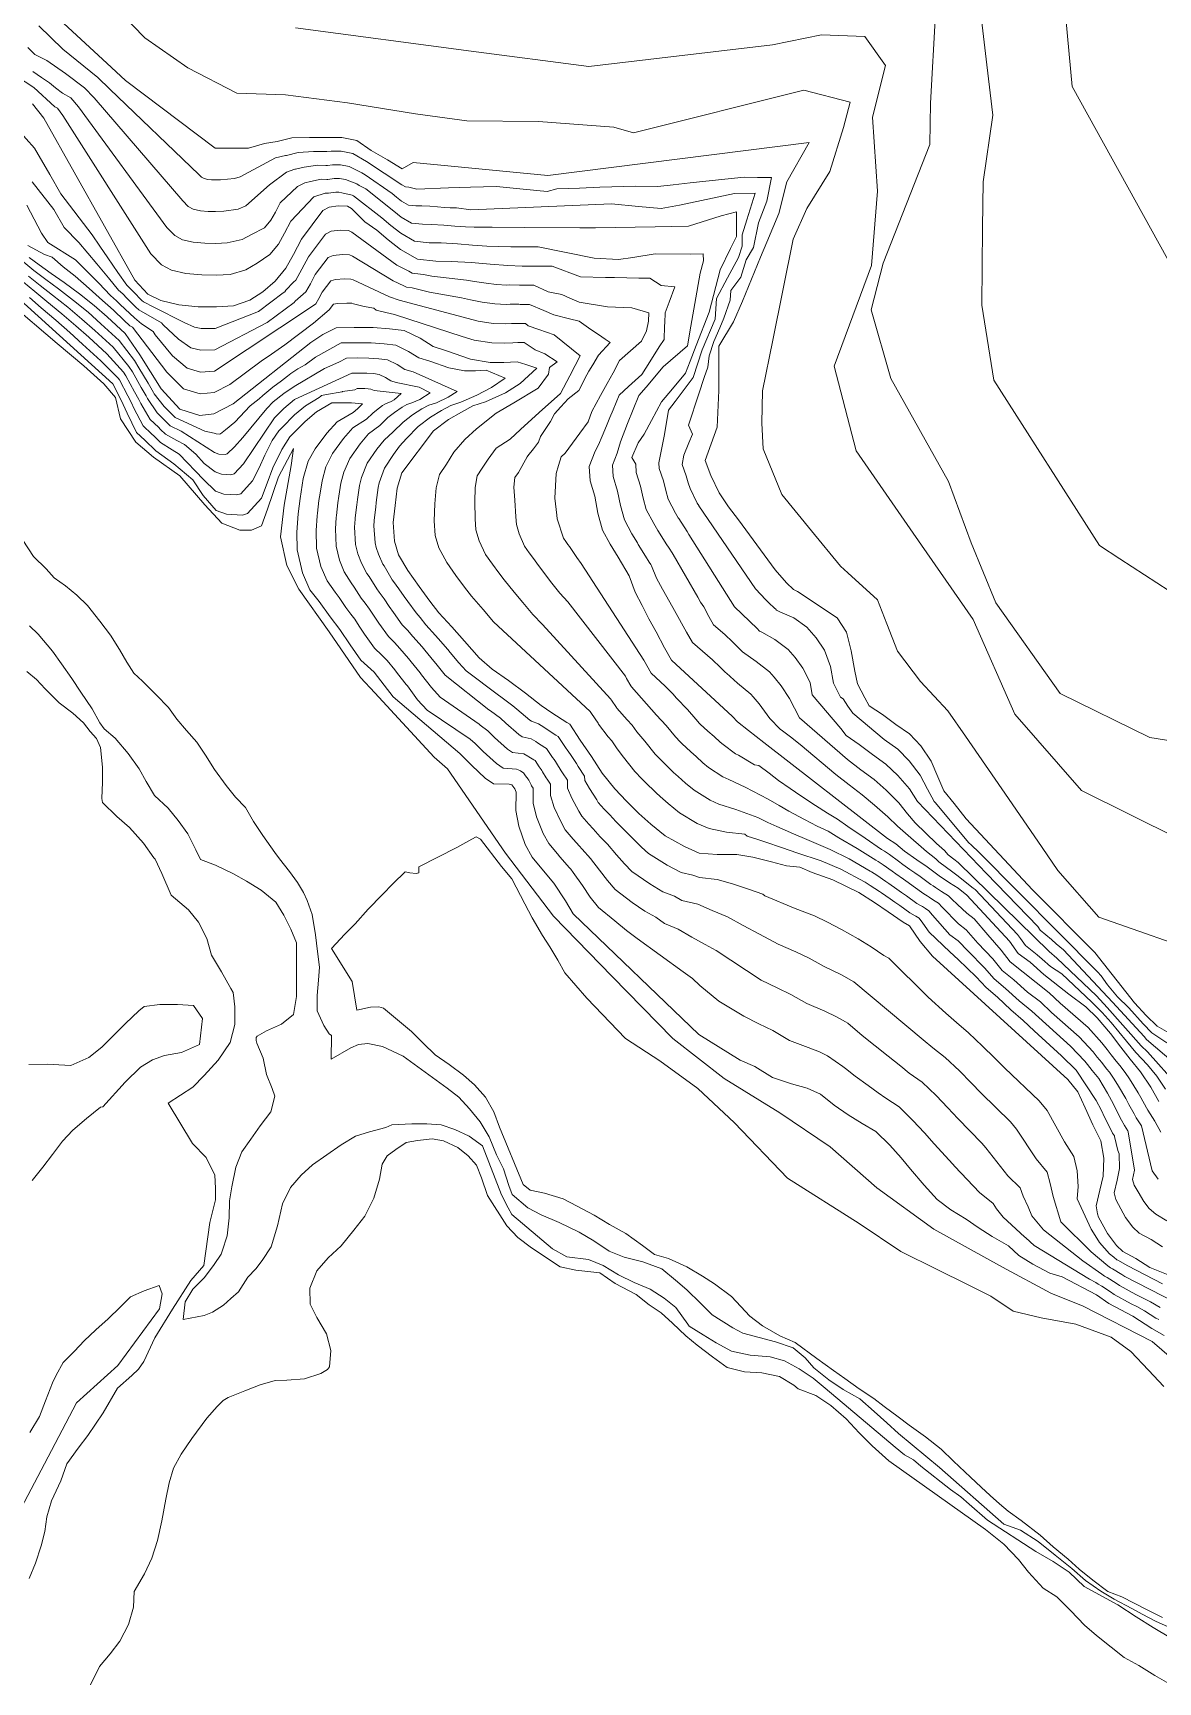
# Model space of a CAD drawing. Header units: metres. Extents: x 47 to 1988, y 46 to 663.
# Drawn here: x 1483.5 to 1641.2, y 315.3 to 546.6 of the extents above; entities that cross this region are included whole.
import ezdxf

# ---------------------------------------------------------------- set-up
doc = ezdxf.new("R2010")
doc.units = ezdxf.units.M
doc.layers.add('01_Fina', color=7, linetype='Continuous')

msp = doc.modelspace()

# ---------------------------------------------------------------- linework, layer by layer
at = {"layer": '01_Fina', "linetype": 'Continuous', "lineweight": 9}
for p, q in [((1488.81, 537.46), (1488.81, 537.46)), ((1486.55, 536.21), (1486.55, 536.21)), ((1519.01, 529.4), (1519.01, 529.4)), ((1520.29, 527.47), (1520.29, 527.47)), ((1530.22, 528.53), (1530.22, 528.53)), ((1521.57, 525.54), (1521.57, 525.54)), ((1528.89, 525.4), (1528.89, 525.4)), ((1529.56, 526.97), (1529.56, 526.97)), ((1528.23, 523.84), (1528.23, 523.84)), ((1537.02, 512.84), (1537.02, 512.84)), ((1536.65, 510.84), (1536.65, 510.84)), ((1530.22, 492.44), (1530.22, 492.44)), ((1503.97, 487.5), (1503.97, 487.5)), ((1557.52, 487.12), (1557.52, 487.12)), ((1565.39, 487.66), (1565.39, 487.66)), ((1567.97, 486.13), (1567.97, 486.13)), ((1525.84, 468.16), (1525.84, 468.16)), ((1533.12, 458.59), (1533.12, 458.59)), ((1566.69, 456.05), (1566.69, 456.05)), ((1567.29, 455.01), (1567.29, 455.01)), ((1560.51, 427.03), (1560.51, 427.03)), ((1634.08, 409.92), (1634.08, 409.92)), ((1634.8, 410.66), (1634.8, 410.66)), ((1633.33, 370.85), (1633.33, 370.85))]:
    msp.add_line(p, q, dxfattribs=at)
at = {"layer": '01_Fina', "lineweight": 9}
for points in [[(1698.01, 469.05), (1683.01, 467.79), (1660.12, 483.04), (1629.16, 539.06), (1626.74, 565.32), (1627.36, 583.36), (1581.55, 593.67), (1551.98, 594.3), (1518.92, 605.42), (1503.66, 615.27), (1479.73, 639.18), (1467.37, 657.31), (1461.33, 663.47)], [(1648.63, 417.05), (1632.89, 422.57), (1627.17, 429.11), (1624.94, 432.34), (1620.22, 439.2), (1614.19, 447.95), (1611.73, 451.52), (1607.91, 455.63), (1604.68, 459.87), (1603.17, 463.74), (1601.87, 467.09), (1597.71, 470.85), (1596.67, 471.79), (1592.6, 476.78), (1588.45, 481.85), (1585.84, 488.26), (1585.63, 491.85), (1585.77, 496.37), (1587.21, 503.51), (1590.06, 517.65), (1591.95, 521.96), (1595.18, 527.15), (1597.12, 533.33), (1598.05, 536.87), (1591.56, 538.56), (1567.68, 532.58), (1564.9, 533.39), (1554.34, 534.18), (1544.29, 534.25), (1537.11, 535.26), (1527.55, 536.77), (1518.86, 537.91), (1512.04, 538.13), (1505.19, 541.67), (1499.16, 545.91), (1492.41, 552.87)], [(1643.35, 405.98), (1641.08, 407.29), (1639.54, 408.78), (1637.91, 410.59), (1632.33, 417.62), (1623.6, 426.43), (1614.29, 436.39), (1612.6, 438.53), (1611.18, 440.29), (1610.31, 442.24), (1609.38, 444.46), (1607.92, 446.59), (1606.36, 448.29), (1604.45, 449.59), (1602.55, 451.02), (1600.71, 452.2), (1600.07, 453.36), (1599.05, 455.31), (1598.67, 457.08), (1598.18, 459.95), (1597.5, 462.54), (1596.22, 464.54), (1590.66, 468.27), (1590.11, 468.55), (1589.12, 469.46), (1587.54, 471.31), (1582.36, 478.28), (1581, 480.13), (1579.67, 482.08), (1578.51, 484.53), (1577.72, 486.62), (1579.38, 491.3), (1579.62, 496.42), (1579.62, 502.65), (1581.7, 506.06), (1582.92, 508.99), (1585.47, 515.12), (1586.36, 517.25), (1588.03, 521.26), (1589.15, 525.71), (1592.27, 531.24), (1555.64, 526.61), (1536.8, 528.43), (1535.25, 527.53), (1533.2, 528.79), (1530.88, 530.1), (1528.86, 531.52), (1526.78, 531.9), (1524.59, 531.92), (1522.26, 531.93), (1519.77, 531.86), (1517.73, 531.34), (1515.93, 531.06), (1513.68, 530.4), (1511.19, 530.41), (1509, 530.43), (1496.46, 539.93), (1494.49, 541.74), (1487.14, 548.53)], [(1661.14, 444.42), (1640.06, 447.8), (1627.49, 453.94), (1618.47, 466.64), (1615.02, 475.06), (1611.81, 483.66), (1603.73, 498.14), (1601, 507.75), (1602.66, 514.28), (1609.19, 530.93), (1609.31, 536.75), (1609.99, 549.24)], [(1649.67, 463.88), (1635.85, 472.85), (1632.99, 474.7), (1618.19, 497.91), (1616.48, 508.41), (1616.6, 519.27), (1616.67, 525.72), (1618.03, 535.07), (1617.19, 542.11), (1616.34, 549.26)], [(1642.44, 404.95), (1640.33, 406.37), (1639.11, 407.62), (1637.09, 409.89), (1635.52, 411.39), (1634.12, 413.11), (1633.23, 414.34), (1632.73, 414.9), (1616.12, 431.67), (1615, 432.72), (1614.66, 433.01), (1609.96, 438.65), (1609.83, 438.8), (1608.9, 440.51), (1607.87, 442.51), (1606.31, 444.52), (1604.7, 446.16), (1602.81, 447.48), (1598.39, 451.21), (1597.7, 452.17), (1597.04, 453.18), (1596.7, 453.44), (1595.69, 455.42), (1595.29, 457.72), (1594.45, 460.03), (1593.28, 461.77), (1591.96, 463.24), (1590.12, 464.57), (1588.17, 465.4), (1587.73, 465.63), (1587.56, 465.8), (1587.47, 465.88), (1586.59, 466.7), (1586.53, 466.76), (1586.2, 467.08), (1584.77, 468.61), (1576.84, 480.27), (1576.81, 480.33), (1576.61, 480.66), (1575.62, 482.68), (1575.35, 483.47), (1575.06, 484.47), (1574.5, 486.05), (1574.74, 487.36), (1575.44, 489.1), (1575.92, 490.3), (1575.39, 491.6), (1576.83, 495.97), (1577.59, 498.27), (1578.07, 499.72), (1578.27, 501.28), (1578.91, 503.31), (1579.75, 505.22), (1580.34, 506.57), (1581.2, 509.1), (1581.3, 510.45), (1582.72, 512.33), (1583.44, 514.77), (1584.47, 516.47), (1585.17, 519.93), (1586.36, 523), (1587.02, 526.29), (1585.03, 526.33), (1583.17, 526.36), (1578.68, 525.88), (1575.63, 525.55), (1573.22, 525.29), (1571.07, 525.06), (1567.97, 525.09), (1562.95, 524.96), (1560.1, 524.83), (1556.93, 524.7), (1555.57, 524.35), (1552.21, 524.69), (1548.47, 525.06), (1544.82, 524.94), (1541.74, 524.84), (1537.28, 524.69), (1536.19, 524.94), (1535.68, 524.99), (1535.19, 525.27), (1530.22, 528.53), (1528.34, 529.68), (1526.68, 529.99), (1525.28, 530), (1524.67, 529.96), (1524.36, 529.96), (1522.81, 529.97), (1520.64, 529.82), (1519.01, 529.4), (1518.89, 529.39), (1517.48, 529.06), (1512.52, 526.38), (1511.73, 526.15), (1509.79, 526), (1509.04, 525.97), (1508.53, 525.98), (1507.98, 526.04), (1507.48, 526.15), (1507.12, 526.34), (1506.75, 526.72), (1494.27, 538.7), (1492.59, 540.32), (1487.67, 544.32), (1484.29, 547.57)], [(1644.11, 433.59), (1630.46, 440.35), (1621.13, 451.07), (1615.27, 464.32), (1606.87, 476.44), (1598.89, 487.96), (1595.79, 499.87), (1601.04, 513.97), (1601.86, 524.41), (1601.16, 534.78), (1603, 542), (1600.11, 546.09), (1594.04, 546.32), (1587.16, 544.92), (1561.4, 541.87), (1544.9, 544.04), (1520.3, 547.28)], [(1644.63, 401.11), (1639.57, 405.44), (1639.26, 405.84), (1634.8, 410.66), (1627.93, 417.99), (1626.9, 418.85), (1626.25, 419.45), (1624.69, 420.78), (1624.34, 421.28), (1617.15, 428.71), (1607.49, 438.78), (1606.35, 440.56), (1604.7, 442.45), (1603.05, 444.02), (1601.17, 445.37), (1599.28, 446.81), (1597.49, 448.06), (1596.72, 449.05), (1592.72, 453.75), (1592.41, 455.48), (1591.4, 457.51), (1590.34, 459.01), (1589.34, 460.12), (1587.49, 461.51), (1585.67, 462.54), (1585.34, 462.71), (1585.01, 463.04), (1581.83, 466.11), (1575.43, 476.25), (1575.17, 476.68), (1574.01, 478.47), (1573.94, 478.58), (1573.55, 479.22), (1572.54, 481.22), (1572.18, 482.41), (1571.85, 483.75), (1571.28, 485.49), (1571.22, 486.29), (1572.02, 490.27), (1572.55, 493.67), (1573.49, 494.9), (1576.02, 498.27), (1577.29, 502.14), (1579.12, 506.43), (1579.32, 509.33), (1580.85, 512.22), (1582.36, 515.09), (1582.88, 516.69), (1582.91, 518.26), (1583.57, 520.38), (1584.73, 524.12), (1581.8, 524.05), (1574.11, 522.41), (1571.56, 521.94), (1568.35, 522.25), (1564.58, 522.61), (1544.84, 521.76), (1542.85, 522.07), (1541.97, 522.07), (1541.17, 522.1), (1540.18, 522.18), (1539.13, 522.27), (1537.98, 522.33), (1537.13, 522.34), (1536.11, 522.45), (1535.14, 523), (1534.45, 523.55), (1533.82, 524.08), (1530.06, 526.68), (1529.56, 526.97), (1527.82, 527.85), (1526.57, 528.08), (1525.49, 528.08), (1524.75, 528.01), (1524.52, 528.01), (1523.35, 528.02), (1521.51, 527.78), (1520.29, 527.47), (1520.2, 527.46), (1519.03, 527.06), (1516.66, 525.3), (1513.32, 522.35), (1512.26, 521.88), (1510.24, 521.58), (1509.08, 521.52), (1508.06, 521.54), (1506.96, 521.64), (1505.96, 521.87), (1505.24, 522.25), (1504.51, 523.02), (1492.07, 537.47), (1490.7, 538.89), (1488.06, 540.89), (1485.41, 542.74), (1483.74, 543.54), (1482.77, 544.52)], [(1642.23, 398.46), (1641.01, 400.29), (1639.71, 401.86), (1639.67, 401.92), (1638.91, 402.7), (1638.06, 403.6), (1637.43, 404.38), (1636.75, 405.18), (1634.63, 407.79), (1633.36, 409.19), (1633.35, 409.19), (1631.92, 410.66), (1627.71, 414.62), (1626.11, 415.68), (1624.96, 416.69), (1624.27, 417.32), (1622.62, 418.6), (1621.92, 419.6), (1621.5, 420.16), (1615.57, 426.45), (1615.29, 426.67), (1612.99, 428.46), (1612.25, 429.04), (1611.54, 429.54), (1610.45, 430.34), (1610.03, 430.78), (1608.74, 431.77), (1605.8, 434.34), (1604.66, 435.33), (1603.33, 436.66), (1601.47, 438.3), (1599.73, 439.76), (1597.89, 441.15), (1596.01, 442.6), (1591.02, 446.79), (1589.66, 447.85), (1588.55, 448.71), (1588.24, 448.95), (1586.76, 450.42), (1585.29, 452.48), (1584.46, 453.48), (1584.11, 453.86), (1582.22, 455.38), (1580.69, 456.81), (1580.58, 456.87), (1579.9, 457.53), (1579.57, 457.86), (1578.99, 458.43), (1578.75, 458.65), (1575.95, 461.1), (1575.11, 462.53), (1573.43, 465.61), (1571.92, 468.23), (1571.73, 468.57), (1570.88, 470.1), (1570.19, 471.84), (1570.08, 472.06), (1569.85, 472.38), (1569.35, 473.22), (1568.34, 474.86), (1568.21, 475.07), (1567.45, 476.33), (1566.38, 478.31), (1565.84, 480.3), (1565.43, 482.31), (1564.83, 484.36), (1564.72, 485.96), (1565.39, 487.66), (1565.82, 489.24), (1566.84, 491.8), (1568.39, 495.72), (1569.42, 496.93), (1571.83, 499.75), (1575.22, 502.68), (1575.71, 505.45), (1576.28, 508.64), (1577.03, 512.91), (1577.48, 514.61), (1577.44, 515.62), (1575.67, 515.55), (1570.71, 515.61), (1567.59, 515.11), (1565.57, 514.79), (1562.13, 515.02), (1554.31, 516.58), (1552.05, 516.59), (1550.45, 516.6), (1548.69, 516.62), (1547.09, 516.66), (1545.11, 516.82), (1543.01, 517), (1540.72, 517.13), (1539.02, 517.16), (1536.97, 517.38), (1535.04, 518.48), (1533.66, 519.58), (1532.39, 520.64), (1528.4, 523.74), (1528.23, 523.84), (1526.78, 524.18), (1526.36, 524.26), (1525.93, 524.25), (1524.91, 524.1), (1524.45, 524.1), (1522.85, 523.6), (1519.63, 520.2), (1518.72, 518.49), (1517.88, 516.96), (1516.69, 515.51), (1514.92, 514.29), (1513.33, 513.36), (1511.13, 512.72), (1509.15, 512.61), (1507.13, 512.64), (1504.93, 512.86), (1502.92, 513.32), (1501.48, 514.06), (1500.02, 515.61), (1487.68, 535), (1486.91, 536.04), (1486.55, 536.21), (1483.61, 538.95), (1480.09, 541.2)], [(1643.99, 398.93), (1639.7, 403.7), (1638.82, 404.52), (1634.08, 409.92), (1632.59, 411.56), (1627.02, 416.84), (1625.93, 417.77), (1613.17, 430.27), (1612.58, 430.7), (1611.76, 431.3), (1611.25, 431.93), (1610.13, 432.93), (1607.15, 435.83), (1606.07, 437.05), (1604.84, 438.61), (1603.09, 440.38), (1601.39, 441.89), (1599.53, 443.26), (1597.64, 444.7), (1590.95, 450.54), (1589.53, 453.24), (1588.35, 455), (1587.4, 456.24), (1586.72, 456.99), (1584.86, 458.45), (1582.96, 459.79), (1582.2, 460.54), (1581.52, 461.18), (1580.47, 462.2), (1578.89, 463.6), (1578.22, 464.73), (1577.54, 466.08), (1577.07, 466.76), (1576.67, 467.46), (1573.23, 473.44), (1573.1, 473.69), (1572.64, 474.31), (1572.26, 474.95), (1571.18, 476.66), (1571.08, 476.82), (1570.5, 477.77), (1569.46, 479.77), (1569.01, 481.36), (1568.64, 483.03), (1568.06, 484.92), (1567.97, 486.13), (1567.42, 487.03), (1568.31, 489.09), (1569.14, 490.33), (1570.18, 492.23), (1571.61, 494.85), (1573.14, 496.69), (1574.94, 498.86), (1575.6, 500.56), (1576.45, 502.75), (1578.28, 507.42), (1579.83, 513.37), (1581.27, 516.34), (1582.1, 518.05), (1582.08, 521.48), (1579.93, 520.94), (1575.39, 519.48), (1570.7, 519.4), (1562.33, 519.24), (1560.15, 519.26), (1552.4, 519.3), (1547.85, 519.33), (1546.65, 519.34), (1545.33, 519.34), (1544.13, 519.38), (1542.64, 519.5), (1541.07, 519.64), (1539.35, 519.73), (1538.07, 519.75), (1536.54, 519.92), (1535.09, 520.74), (1534.06, 521.57), (1530.15, 524.7), (1529.78, 524.91), (1529.23, 525.21), (1528.89, 525.4), (1527.3, 526.02), (1526.47, 526.17), (1525.71, 526.16), (1524.83, 526.05), (1524.68, 526.05), (1523.9, 526.06), (1522.39, 525.74), (1521.57, 525.54), (1520.58, 525.06), (1518.15, 522.75), (1517.46, 521.47), (1516.83, 520.32), (1515.93, 519.23), (1514.12, 518.32), (1512.79, 517.62), (1510.68, 517.15), (1509.12, 517.06), (1507.59, 517.09), (1505.95, 517.25), (1504.44, 517.59), (1503.36, 518.16), (1502.26, 519.31), (1489.88, 536.24), (1488.81, 537.46), (1487.6, 538.14), (1486.62, 538.88), (1485.79, 539.6), (1484.67, 540.35), (1483.46, 541.17)], [(1641.31, 396.72), (1640.17, 398.73), (1638.75, 400.91), (1637.31, 402.68), (1635.96, 404.37), (1634.52, 406.25), (1632.64, 408.45), (1631.06, 410.01), (1628.67, 411.8), (1625.2, 414.53), (1623.27, 416.26), (1621.58, 417.5), (1620.38, 419.23), (1614.37, 425.65), (1613.16, 426.64), (1611.95, 427.39), (1610.5, 428.38), (1608.81, 429.62), (1607.36, 430.62), (1605.67, 431.86), (1604.46, 432.85), (1603.25, 433.6), (1585.93, 447.06), (1583.77, 448.76), (1582.24, 449.97), (1581.52, 450.71), (1573.01, 458.6), (1572, 460.34), (1570.86, 462.59), (1569.81, 464.42), (1568.86, 466.27), (1567.92, 468.17), (1567.06, 470.44), (1565.51, 473.06), (1564.39, 474.89), (1563.3, 476.86), (1562.67, 479.24), (1562.22, 481.6), (1561.61, 483.79), (1561.47, 485.8), (1562.31, 487.92), (1562.74, 488.81), (1563.25, 490.03), (1563.86, 491.49), (1564.35, 492.65), (1564.79, 493.71), (1565.67, 495.8), (1566.98, 496.99), (1568.85, 498.68), (1569.97, 500.46), (1571.28, 502.55), (1571.94, 503.61), (1571.97, 504.24), (1572, 504.83), (1572.03, 505.49), (1572.05, 505.94), (1572.12, 507.33), (1572.68, 508.85), (1573.45, 510.97), (1571.52, 511.17), (1569.94, 512.17), (1568.41, 512.2), (1566.75, 512.24), (1565.01, 512.28), (1563.72, 512.3), (1560.24, 512.38), (1556.25, 513.86), (1554.25, 513.87), (1552.05, 513.89), (1550.04, 513.95), (1547.58, 514.15), (1544.95, 514.37), (1542.09, 514.53), (1539.96, 514.57), (1537.4, 514.84), (1534.99, 516.22), (1533.26, 517.59), (1531.68, 518.92), (1530, 520.11), (1528.12, 521.97), (1527.57, 522.27), (1526.26, 522.35), (1524.99, 522.14), (1524.13, 521.67), (1521.12, 517.65), (1519.98, 515.51), (1518.93, 513.6), (1517.44, 511.79), (1515.72, 510.26), (1513.86, 509.09), (1511.57, 508.3), (1509.19, 508.15), (1506.66, 508.19), (1503.91, 508.46), (1501.4, 509.04), (1499.6, 509.97), (1497.77, 511.9), (1485.02, 534.61), (1483.42, 536.63)], [(1641.6, 392.43), (1640.8, 393.89), (1640.75, 393.99), (1639.75, 395.52), (1639.57, 395.85), (1638.78, 397.27), (1638.43, 397.94), (1637.2, 399.9), (1636.57, 400.78), (1635.84, 401.76), (1635.34, 402.39), (1634.63, 403.27), (1634.05, 404.01), (1633.32, 404.97), (1631.39, 407.12), (1627.46, 410.52), (1625.92, 411.99), (1620.47, 416.31), (1619.21, 417.97), (1617.35, 420.09), (1615.41, 422.36), (1614.41, 423.14), (1613.06, 424.35), (1612.28, 425.12), (1611.8, 425.59), (1610.83, 426.18), (1610.02, 426.74), (1609.67, 426.98), (1609.35, 427.18), (1607.85, 428.27), (1607.11, 428.78), (1606.42, 429.25), (1605.4, 429.99), (1604.79, 430.44), (1603.56, 431.39), (1602.84, 431.84), (1602.45, 432.08), (1600.15, 433.67), (1597.72, 435.31), (1596.24, 436.34), (1594.85, 437.16), (1593.17, 438.25), (1591.1, 439.59), (1589.63, 440.61), (1587.99, 441.73), (1586.67, 442.76), (1585.24, 443.83), (1584.62, 443.93), (1582.39, 445.32), (1581.97, 445.51), (1580.21, 446.78), (1579.81, 447.1), (1578.99, 447.91), (1578.09, 448.67), (1577.01, 449.63), (1576.9, 449.74), (1576.38, 450.33), (1575.21, 451.72), (1573.68, 453.3), (1573.18, 453.88), (1572.08, 454.96), (1570.15, 456.81), (1569.12, 458.64), (1560.31, 472.16), (1559.7, 473.04), (1558.71, 474.54), (1558.46, 474.86), (1558.16, 475.27), (1557.84, 475.72), (1556.97, 478.46), (1556.93, 478.97), (1556.62, 481.34), (1556.83, 484.79), (1557.16, 485.93), (1557.52, 487.12), (1558.07, 487.64), (1559.12, 489.07), (1560.14, 490.46), (1561.31, 492.04), (1561.82, 493.5), (1563.05, 495.76), (1563.96, 497.43), (1564.79, 498.94), (1565.71, 500.63), (1568.77, 503.38), (1569.5, 504.82), (1569.76, 506.17), (1569.79, 507.33), (1567.41, 508.03), (1566.28, 508.06), (1564, 508.15), (1560.35, 508.76), (1560.03, 508.81), (1558.73, 509.39), (1557.61, 509.89), (1556.39, 510.15), (1555.7, 510.29), (1553.67, 511.19), (1551.91, 511.2), (1551.68, 511.21), (1550.22, 511.25), (1549.93, 511.23), (1548.46, 511.32), (1547.02, 511.49), (1545.38, 511.72), (1544.25, 511.9), (1539.38, 512.47), (1538.22, 512.71), (1537.02, 512.84), (1536.63, 512.89), (1536.16, 513.16), (1534.48, 514.01), (1528.2, 518.63), (1527.72, 518.87), (1526.56, 518.93), (1525.29, 518.77), (1524.5, 518.38), (1522.09, 515.17), (1521.17, 513.46), (1520.33, 511.93), (1520.02, 511.64), (1518.95, 510.51), (1518.77, 510.29), (1518.54, 510.14), (1515.09, 507.53), (1509.02, 505.15), (1507.07, 505.13), (1506.14, 505.32), (1504.69, 505.98), (1500.4, 508.11), (1498.97, 508.86), (1498.75, 509.06), (1497.57, 510.27), (1496.92, 510.94), (1496.63, 511.19), (1495.39, 513), (1493.99, 515.04), (1492.85, 516.67), (1491.76, 518.25), (1487.37, 524.02), (1485.84, 526.71), (1483.68, 530.44), (1481.36, 533.06)], [(1641.22, 385.86), (1640.37, 387.03), (1638.86, 393.3), (1638.11, 394.45), (1637.83, 394.99), (1637.11, 396.32), (1636.7, 397.14), (1635.64, 398.89), (1635.03, 399.86), (1634.37, 400.85), (1633.99, 401.32), (1633.3, 402.18), (1632.68, 402.96), (1632.12, 403.69), (1630.15, 405.8), (1626.25, 409.23), (1624.71, 410.7), (1622.89, 412.06), (1620.97, 413.81), (1619.35, 415.12), (1618.03, 416.72), (1615.95, 418.95), (1614.29, 420.81), (1613.21, 421.63), (1610.93, 423.99), (1610.43, 424.53), (1609.71, 424.98), (1609.1, 425.4), (1608.84, 425.58), (1608.37, 425.85), (1606.89, 426.92), (1606.18, 427.42), (1605.49, 427.89), (1604.42, 428.65), (1603.91, 429.02), (1602.66, 429.94), (1601.94, 430.38), (1601.65, 430.56), (1599.01, 432.21), (1596.47, 433.69), (1594.93, 434.66), (1593.41, 435.32), (1591.63, 436.27), (1589.43, 437.44), (1588.07, 438.24), (1586.53, 439.13), (1583.32, 440.79), (1581.01, 441.89), (1580.19, 442.25), (1578.19, 443.58), (1577.38, 444.23), (1576.47, 445.11), (1575.68, 445.78), (1574.43, 446.94), (1574.21, 447.16), (1573.54, 447.89), (1572.23, 449.48), (1570.91, 450.93), (1567.4, 454.86), (1567.29, 455.01), (1566.69, 456.05), (1566.52, 456.39), (1558.45, 466.78), (1557.35, 468.02), (1556.22, 469.44), (1555.32, 470.6), (1554.13, 472.22), (1553.63, 472.87), (1553.02, 473.68), (1552.39, 474.59), (1551.64, 476.35), (1551.27, 477.67), (1551.19, 478.71), (1551.03, 481.08), (1550.91, 482.88), (1551.04, 484.23), (1551.52, 484.96), (1552.77, 487.14), (1552.85, 487.26), (1553.63, 488.26), (1554.36, 489.19), (1554.64, 490), (1556.05, 492.11), (1556.57, 493.15), (1557.5, 494.17), (1558.49, 495.26), (1559.98, 496.45), (1561.11, 498.65), (1561.42, 499.15), (1561.97, 500.05), (1562.77, 501.38), (1564.4, 503.16), (1563.67, 503.66), (1562.77, 504.27), (1561.69, 505.01), (1560.04, 506.14), (1558.7, 506.48), (1556.49, 507.05), (1555.09, 507.65), (1553.09, 508.51), (1551.78, 508.52), (1551.6, 508.53), (1550.39, 508.54), (1549.81, 508.51), (1548.24, 508.58), (1546.47, 508.83), (1544.8, 509.15), (1543.55, 509.43), (1539.07, 510.24), (1536.65, 510.84), (1535.85, 510.94), (1535.49, 511.14), (1533.97, 511.8), (1528.27, 515.29), (1527.87, 515.47), (1526.86, 515.52), (1525.58, 515.39), (1524.86, 515.1), (1523.06, 512.69), (1522.37, 511.41), (1521.74, 510.26), (1521.34, 509.96), (1520.24, 508.96), (1520.1, 508.8), (1516.33, 505.97), (1508.97, 502.15), (1507.02, 502.08), (1505.62, 502.44), (1503.88, 503.65), (1501.72, 505.66), (1501.52, 505.95), (1498.33, 507.75), (1497.9, 508.14), (1496.64, 509.39), (1496.06, 509.98), (1495.49, 510.49), (1494.05, 512.24), (1492.45, 514.18), (1491.15, 515.71), (1489.91, 517.21), (1487.87, 519.28), (1486.39, 521.83), (1483.37, 525.68)], [(1642.42, 380.01), (1640.87, 380.91), (1639.93, 381.71), (1639.19, 382.71), (1638.42, 384.07), (1637.83, 385.01), (1637.6, 385.79), (1637.91, 387.1), (1637.01, 392.5), (1636.97, 392.61), (1636.47, 393.37), (1636.09, 394.12), (1635.43, 395.37), (1634.96, 396.35), (1634.09, 397.88), (1633.49, 398.94), (1632.9, 399.94), (1632.65, 400.25), (1631.97, 401.08), (1631.31, 401.91), (1630.92, 402.41), (1628.91, 404.47), (1623.5, 409.4), (1621.73, 410.83), (1619.83, 412.58), (1618.24, 413.93), (1616.86, 415.46), (1614.56, 417.8), (1613.16, 419.26), (1612, 420.12), (1609.58, 422.86), (1609.07, 423.48), (1608.59, 423.78), (1608.18, 424.06), (1608.01, 424.18), (1607.4, 424.52), (1605.93, 425.58), (1605.24, 426.06), (1604.56, 426.53), (1603.44, 427.32), (1603.03, 427.6), (1601.76, 428.48), (1601.04, 428.93), (1600.84, 429.05), (1597.88, 430.75), (1595.21, 432.08), (1591.98, 433.47), (1590.09, 434.29), (1587.75, 435.29), (1586.5, 435.88), (1585.07, 436.54), (1582.01, 437.66), (1579.64, 438.45), (1578.39, 439), (1576.16, 440.39), (1574.95, 441.37), (1573.94, 442.31), (1573.26, 442.89), (1571.85, 444.25), (1571.53, 444.58), (1570.71, 445.46), (1569.24, 447.25), (1568.15, 448.55), (1567.47, 449.49), (1566.78, 450.25), (1565.33, 451.88), (1565.27, 451.98), (1564.59, 452.99), (1564.44, 453.22), (1554.92, 463.64), (1553.57, 465.01), (1552.13, 466.72), (1550.95, 468.17), (1549.54, 469.9), (1548.8, 470.87), (1547.88, 472.1), (1546.93, 473.46), (1546.01, 475.37), (1545.57, 476.89), (1545.45, 478.44), (1545.43, 480.82), (1545.45, 482.83), (1545.76, 484.45), (1546.47, 485.54), (1547.27, 486.8), (1548.39, 488.35), (1550.38, 489.62), (1551.8, 490.98), (1554.46, 493.35), (1557.43, 496), (1558.73, 498.48), (1559.5, 499.95), (1560.2, 501.28), (1556.52, 504.24), (1554.4, 505), (1552.91, 505.53), (1552.52, 505.83), (1551.64, 505.84), (1550.57, 505.84), (1549.7, 505.79), (1548.01, 505.85), (1545.91, 506.17), (1534.82, 509.13), (1533.45, 509.59), (1528.35, 511.95), (1528.02, 512.07), (1527.16, 512.1), (1525.87, 512.01), (1525.23, 511.81), (1524.02, 510.21), (1523.57, 509.35), (1523.14, 508.59), (1522.67, 508.28), (1508.92, 499.15), (1506.97, 499.03), (1505.11, 499.57), (1503.06, 501.32), (1500.63, 504.26), (1500.33, 504.7), (1498.71, 505.81), (1497.69, 506.63), (1497.05, 507.22), (1495.72, 508.51), (1495.21, 509.02), (1494.35, 509.78), (1492.7, 511.49), (1490.91, 513.32), (1489.44, 514.75), (1485.57, 517.19), (1484.68, 518.52), (1482.61, 522.44)], [(1482.78, 516.76), (1485.1, 515.53), (1486.19, 515.12), (1487.73, 513.79), (1489.38, 512.46), (1491.36, 510.73), (1493.21, 509.07), (1494.35, 508.06), (1494.8, 507.64), (1496.2, 506.31), (1497.05, 505.52), (1497.41, 505.33), (1502.25, 498.99), (1504.59, 496.69), (1506.92, 495.98), (1508.87, 496.15), (1511.06, 497.29), (1515.49, 500.57), (1516.9, 501.55), (1518.79, 502.85), (1522.81, 505.86), (1524.99, 507.73), (1525.59, 508.53), (1526.16, 508.63), (1527.46, 508.68), (1528.17, 508.67), (1528.42, 508.61), (1529.92, 508.23), (1531.27, 507.99), (1531.59, 507.72), (1532.95, 507.38), (1534.15, 507.12), (1534.3, 507.05), (1543.66, 504.02), (1545.35, 503.51), (1547.79, 503.11), (1549.58, 503.07), (1550.74, 503.14), (1551.44, 503.16), (1551.5, 503.15), (1552.34, 503.15), (1553.86, 502.15), (1555.25, 501.56), (1556.94, 500.45), (1555.88, 499.67), (1555.76, 498.73), (1554.32, 496.75), (1550.9, 494.71), (1548.43, 493.24), (1545.67, 491.06), (1544, 489.56), (1542.49, 487.8), (1541.43, 486.13), (1540.47, 484.67), (1539.99, 482.78), (1539.83, 480.56), (1539.71, 478.17), (1539.88, 476.1), (1540.38, 474.38), (1541.48, 472.33), (1542.74, 470.51), (1543.96, 468.88), (1544.95, 467.58), (1546.57, 465.74), (1548.05, 463.99), (1561.58, 451.42), (1561.79, 451.12), (1562.69, 449.77), (1562.77, 449.64), (1564.13, 447.89), (1564.62, 447.3), (1565.38, 446.18), (1566.26, 445.02), (1567.87, 443.02), (1568.84, 442), (1569.27, 441.55), (1570.85, 440.01), (1571.42, 439.5), (1572.51, 438.5), (1574.13, 437.2), (1576.61, 435.74), (1578.26, 435.01), (1580.71, 434.52), (1583.28, 434.2), (1583.61, 433.94), (1584.94, 433.52), (1586.08, 433.14), (1588.55, 432.3), (1590.54, 431.62), (1593.96, 430.46), (1596.75, 429.3), (1600.04, 427.53), (1600.14, 427.47), (1600.86, 427.02), (1602.16, 426.18), (1602.45, 425.98), (1603.63, 425.16), (1604.31, 424.7), (1604.98, 424.23), (1606.42, 423.19), (1607.17, 422.78), (1607.26, 422.72), (1607.46, 422.58), (1607.71, 422.43), (1608.22, 421.72), (1609.13, 420.47), (1612.03, 417.7), (1613.17, 416.66), (1615.69, 414.21), (1617.12, 412.74), (1618.68, 411.36), (1620.58, 409.59), (1622.29, 408.11), (1623.84, 406.65), (1627.66, 403.14), (1629.72, 401.12), (1632.54, 396.87), (1633.22, 395.55), (1633.75, 394.42), (1634.35, 393.26), (1634.83, 392.3), (1635.08, 391.92), (1635.11, 391.8), (1635.58, 389.88), (1635.66, 389.61), (1635.75, 389.37), (1635.79, 387.35), (1635.46, 385.69), (1635.05, 383.94), (1635.28, 382.98), (1635.63, 382.28), (1636.65, 380.47), (1637.64, 379.13), (1638.57, 378.29), (1640.24, 377.36), (1641.83, 376.35)], [(1641.8, 371.18), (1636.94, 373.67), (1635.54, 374.47), (1635.41, 374.53), (1635.02, 374.88), (1634.41, 375.38), (1632.97, 376.95), (1632.37, 377.94), (1631.82, 378.83), (1629.85, 383.08), (1630, 384.83), (1629.84, 387.01), (1629.41, 389.03), (1628.09, 391.09), (1625.65, 395.48), (1624.54, 396.84), (1619.74, 401.42), (1618.29, 402.85), (1616.59, 404.5), (1614.61, 406.36), (1612.95, 407.79), (1611.46, 409.12), (1608.97, 411.38), (1603.47, 416.82), (1602.75, 417.21), (1600.96, 418.43), (1599.14, 419.56), (1596.82, 420.83), (1594.84, 421.88), (1593.02, 422.78), (1590.31, 423.82), (1586.07, 425.59), (1585.81, 425.83), (1583.92, 426.47), (1581.56, 427.26), (1579.41, 427.87), (1576.93, 428.16), (1576, 428.49), (1574.34, 428.85), (1572.37, 429.88), (1569.77, 431.49), (1568.78, 432.41), (1567.69, 433.48), (1566.42, 434.78), (1566.04, 435.16), (1565.19, 436.02), (1564.36, 436.91), (1563.57, 437.74), (1562.73, 438.67), (1562.53, 439.02), (1561.48, 440.61), (1560.85, 441.74), (1560.81, 442.34), (1559.9, 443.73), (1559.65, 444.11), (1558.82, 445.39), (1558.61, 445.7), (1558.38, 446.04), (1558.24, 446.23), (1557.11, 447.93), (1556.77, 448.12), (1555.4, 449.01), (1555.08, 449.22), (1554.34, 449.7), (1553.37, 450.07), (1553.14, 450.23), (1551.33, 451.74), (1550.77, 452.24), (1549.05, 453.5), (1548.76, 453.71), (1544.19, 457.13), (1543.19, 458.25), (1541.96, 459.71), (1541.62, 460.11), (1540.3, 461.67), (1539.93, 462.08), (1538.55, 463.59), (1537.76, 464.59), (1537.19, 465.24), (1536.01, 466.84), (1535.5, 467.55), (1534.75, 468.64), (1534.03, 469.67), (1533.85, 469.9), (1532.69, 471.85), (1532.52, 472.09), (1531.94, 473.48), (1531.6, 474.43), (1531.44, 475.08), (1531.28, 477.48), (1531.3, 478.15), (1531.31, 478.24), (1531.53, 480.1), (1531.61, 480.74), (1531.88, 482.82), (1532.03, 483.48), (1532.76, 485.57), (1534.04, 487.46), (1534.88, 488.64), (1535.84, 489.71), (1537.49, 491.39), (1539.2, 492.7), (1540.77, 493.65), (1542.06, 494.33), (1543.47, 494.78), (1545.7, 495.8), (1547.74, 496.86), (1549.66, 498.15), (1547.03, 499.3), (1545.51, 499.2), (1543.99, 499.22), (1541.78, 499.6), (1539.11, 500.54), (1537.58, 501.01), (1536.13, 501.92), (1534.35, 502.79), (1532.72, 503), (1530.88, 503.12), (1528.73, 503.14), (1526.7, 503.12), (1523.09, 501.11), (1521.62, 500.03), (1520.63, 499.5), (1519.62, 498.8), (1519.17, 498.45), (1518.32, 497.78), (1517.09, 496.9), (1515.68, 495.76), (1515.17, 495.26), (1513.95, 494.27), (1511.78, 491.98), (1510.45, 490.94), (1509.77, 490.35), (1509.63, 490.31), (1509.18, 490.34), (1508.89, 490.44), (1507.58, 490.75), (1503.4, 492.65), (1503.18, 492.87), (1502.98, 493.06), (1501.88, 494.21), (1500.48, 495.98), (1500.39, 496.17), (1499.62, 497.45), (1498.33, 499.62), (1497.69, 500.63), (1495.55, 503.46), (1493.01, 505.8), (1491.21, 507.42), (1489.18, 509.06), (1487.04, 510.71), (1485.27, 511.99), (1483.6, 513.27), (1481.93, 514.65)], [(1642.63, 372.44), (1640.04, 373.46), (1638.07, 374.72), (1636.27, 375.68), (1635.35, 376.56), (1634.12, 378.23), (1632.84, 380.5), (1632.73, 380.96), (1632.5, 382.09), (1633.02, 384.28), (1633.5, 386.27), (1633.61, 388.78), (1633.19, 391.23), (1632.07, 393.48), (1630.98, 395.86), (1629.96, 398.11), (1628.56, 399.8), (1609.59, 417.1), (1607.83, 419.17), (1606.34, 421.37), (1605.45, 421.86), (1603.38, 423.33), (1601.47, 424.64), (1599.24, 426.02), (1595.62, 427.84), (1592.7, 428.85), (1591, 429.6), (1589.11, 429.78), (1587.01, 430.32), (1584.41, 430.99), (1582.15, 431.35), (1579.4, 431.39), (1576.89, 431.57), (1574.82, 432.48), (1572.1, 434), (1570.08, 435.63), (1568.43, 437.12), (1566.69, 438.86), (1565.04, 440.58), (1563.27, 442.79), (1561.77, 445.1), (1560.21, 447.4), (1558.73, 449.63), (1558.31, 449.86), (1556.2, 451.24), (1554.71, 452.27), (1552.54, 454.01), (1550.12, 455.75), (1547.86, 457.36), (1546.02, 458.97), (1543.96, 461.27), (1542.2, 463.31), (1540.37, 465.26), (1539.13, 466.89), (1537.6, 468.93), (1536.02, 471.2), (1534.74, 473.4), (1534.18, 475.32), (1533.97, 477.91), (1534.24, 480.31), (1534.53, 482.73), (1535.19, 484.89), (1539.62, 490.77), (1541.73, 492.38), (1543.54, 493.41), (1545.15, 494.27), (1546.91, 494.83), (1549.7, 496.11), (1551.76, 497.4), (1554.13, 499.56), (1552.55, 500.08), (1551.36, 500.47), (1549.47, 500.35), (1547.57, 500.37), (1544.8, 500.85), (1541.47, 502.02), (1539.56, 502.62), (1537.74, 503.76), (1535.51, 504.84), (1533.48, 505.1), (1531.17, 505.26), (1528.49, 505.28), (1525.96, 505.25), (1524.1, 504.31), (1522.41, 503.17), (1511.53, 494.58), (1508.82, 493.15), (1506.87, 492.93), (1504.08, 493.82), (1501.43, 496.66), (1498.44, 501.45), (1496.41, 504.41), (1493.88, 506.76), (1492.07, 508.37), (1490.01, 509.98), (1487.84, 511.59), (1486.03, 512.84), (1484.34, 514.08), (1482.97, 515.11)], [(1641.47, 367.84), (1640.14, 368.65), (1638.73, 369.33), (1638.08, 369.65), (1635.79, 370.93), (1635.33, 371.24), (1634.06, 372.06), (1633.68, 372.25), (1633.32, 372.51), (1630.67, 374.39), (1625.13, 378.74), (1623.51, 380.69), (1622.99, 381.95), (1622.3, 383.46), (1621.86, 384.63), (1620.13, 386.33), (1617.04, 390.23), (1616.48, 390.91), (1613.11, 394.34), (1611.73, 395.84), (1610.09, 397.56), (1608.13, 399.43), (1606.33, 400.72), (1605.13, 401.67), (1603.37, 403.11), (1599.72, 405.99), (1597.73, 407.71), (1597.37, 407.9), (1596.13, 408.61), (1594.47, 409.4), (1591.97, 410.46), (1589.74, 411.75), (1587.82, 412.66), (1585.54, 413.75), (1579.23, 417.92), (1577.73, 418.76), (1575.86, 419.8), (1573.92, 420.92), (1571.99, 421.71), (1570.79, 422.57), (1569.24, 423.42), (1567.48, 424.66), (1565.11, 426.47), (1564, 427.73), (1562.91, 429.18), (1561.62, 430.83), (1561.27, 431.25), (1560.84, 431.68), (1559.69, 433), (1559.2, 433.54), (1558.1, 434.84), (1557.51, 435.9), (1556.52, 437.96), (1556.01, 439.64), (1556.01, 441.23), (1555.55, 441.92), (1555.43, 442.11), (1554.93, 442.98), (1554.83, 443.14), (1554.71, 443.31), (1554.43, 443.68), (1553.86, 444.53), (1553.69, 444.63), (1553.01, 445.08), (1552.85, 445.18), (1552.29, 445.47), (1550.7, 445.67), (1550.01, 446.15), (1548.17, 447.8), (1547.24, 448.71), (1546.19, 449.53), (1546.05, 449.63), (1540.54, 453.44), (1539.33, 454.8), (1537.96, 456.58), (1537.75, 456.84), (1536.5, 458.39), (1536.11, 458.87), (1534.93, 460.26), (1534.18, 461.08), (1533.31, 461.94), (1531.98, 463.8), (1531.31, 464.79), (1530.64, 465.79), (1530.04, 466.6), (1529.5, 467.31), (1528.49, 468.88), (1528.07, 469.47), (1527.12, 470.99), (1526.43, 472.66), (1525.97, 474.59), (1525.87, 477.04), (1525.98, 478.64), (1526.01, 478.9), (1526.23, 480.7), (1526.36, 481.6), (1526.63, 483.45), (1527.04, 485), (1527.91, 486.92), (1529.36, 488.95), (1530.5, 490.34), (1532.09, 491.53), (1533.23, 492.63), (1534.15, 493.35), (1535.23, 494.12), (1535.88, 494.46), (1536.58, 494.69), (1537.7, 495.2), (1539.17, 496.12), (1537.6, 496.89), (1534.4, 497.56), (1533.64, 497.8), (1532.91, 498.26), (1532.02, 498.69), (1531.21, 498.8), (1530.29, 498.86), (1529.21, 498.86), (1528.2, 498.85), (1520.16, 495.17), (1518.66, 493.93), (1517.33, 492.6), (1512.99, 486.15), (1511.67, 484.76), (1511.23, 484.63), (1509.89, 484.72), (1509.01, 485.02), (1507.46, 486.22), (1506.29, 487.52), (1504.7, 488.86), (1503.63, 489.41), (1502.06, 490.33), (1501.38, 490.97), (1501.06, 491.28), (1499.93, 492.39), (1498.59, 494.62), (1498.32, 495.19), (1497.73, 496.27), (1496.51, 498.49), (1496.19, 499), (1493.84, 501.57), (1491.29, 503.9), (1489.49, 505.51), (1487.51, 507.21), (1485.44, 508.94), (1483.74, 510.31), (1482.14, 511.65)], [(1482.87, 512.46), (1484.51, 511.15), (1486.24, 509.82), (1488.35, 508.13), (1490.35, 506.46), (1492.15, 504.85), (1494.7, 502.51), (1496.94, 499.81), (1497.42, 499.05), (1498.67, 496.86), (1499.36, 495.68), (1499.54, 495.3), (1500.91, 493.3), (1502.02, 492.17), (1502.28, 491.92), (1502.73, 491.49), (1504.27, 490.73), (1508.95, 487.73), (1509.53, 487.52), (1510.43, 487.47), (1510.72, 487.56), (1511.72, 488.54), (1512.91, 489.85), (1516.25, 493.93), (1517.17, 494.84), (1518.63, 496.04), (1520.08, 497.01), (1524.36, 499.51), (1526.34, 500.42), (1527.45, 500.98), (1528.97, 501), (1530.58, 500.99), (1531.97, 500.9), (1533.18, 500.74), (1534.52, 500.09), (1535.61, 499.4), (1536.76, 499.05), (1542.93, 496.28), (1541.7, 495.5), (1540.03, 494.73), (1538.97, 494.4), (1538, 493.88), (1536.68, 493.02), (1535.36, 492.01), (1533.96, 490.62), (1532.69, 489.49), (1531.7, 488.2), (1530.33, 486.25), (1529.53, 484.24), (1529.25, 483.14), (1528.99, 481.17), (1528.88, 480.4), (1528.66, 478.57), (1528.64, 478.4), (1528.57, 477.26), (1528.71, 474.83), (1529.01, 473.55), (1529.53, 472.24), (1530.29, 470.78), (1530.59, 470.36), (1531.67, 468.61), (1532.03, 468.14), (1532.69, 467.21), (1533.41, 466.17), (1534, 465.32), (1535.25, 463.59), (1535.97, 462.83), (1536.74, 461.93), (1538.02, 460.48), (1538.4, 460.03), (1539.68, 458.47), (1539.96, 458.14), (1541.26, 456.53), (1547.4, 451.67), (1547.62, 451.51), (1549, 450.48), (1549.75, 449.77), (1551.58, 448.19), (1552.04, 447.87), (1553.32, 447.58), (1553.97, 447.2), (1554.2, 447.04), (1555.23, 446.37), (1555.48, 446.23), (1556.33, 444.96), (1556.55, 444.67), (1556.72, 444.42), (1556.88, 444.19), (1557.54, 443.11), (1557.73, 442.83), (1558.41, 441.78), (1558.43, 440.69), (1559, 439.28), (1560.02, 437.46), (1560.41, 436.75), (1561.38, 435.64), (1562.03, 434.96), (1563.01, 433.85), (1563.66, 433.21), (1564.02, 432.81), (1565.3, 431.33), (1566.39, 430.07), (1567.44, 428.98), (1569.93, 427.27), (1571.79, 426.14), (1573.39, 425.53), (1574.46, 424.94), (1576.67, 424.39), (1578.71, 423.53), (1580.83, 422.61), (1583.03, 421.4), (1585.32, 420.21), (1587.93, 418.78), (1590.42, 417.72), (1592.29, 416.82), (1594.4, 415.64), (1596.8, 414.48), (1598.55, 413.52), (1608.29, 405.4), (1609.64, 404.25), (1611.37, 402.9), (1613.34, 401.03), (1615.01, 399.34), (1616.42, 397.88), (1620.51, 393.87), (1621.35, 392.86), (1624.11, 388.71), (1625.64, 386.83), (1626.07, 385.24), (1626.49, 383.39), (1627.59, 379.85), (1631.82, 375.67), (1634.17, 373.7), (1634.55, 373.39), (1634.8, 373.26), (1636.14, 372.46), (1636.55, 372.19), (1643.55, 368.58)], [(1641.32, 366.18), (1640.9, 366.37), (1639.31, 367.38), (1638.2, 367.99), (1637.42, 368.38), (1635.04, 369.66), (1634.53, 370.02), (1633.33, 370.85), (1632.82, 371.11), (1632.47, 371.33), (1631.59, 371.83), (1623.85, 376.54), (1622.67, 377.62), (1622.46, 377.74), (1619.49, 380.51), (1618.53, 381.69), (1618.08, 382.43), (1616.15, 383.95), (1612.73, 387.61), (1612.45, 387.94), (1609.79, 390.8), (1608.45, 392.34), (1606.84, 394.09), (1604.89, 395.97), (1603.02, 397.18), (1601.96, 397.94), (1600.56, 398.98), (1598.75, 400.28), (1597.37, 401.34), (1597, 401.62), (1594.86, 403.15), (1594.68, 403.25), (1593.72, 403.7), (1592.14, 404.32), (1589.55, 405.27), (1587.2, 406.69), (1585.22, 407.6), (1583.15, 408.72), (1579.64, 410.81), (1576.95, 413.02), (1575.93, 413.98), (1574.64, 414.9), (1568.18, 419.61), (1566.7, 420.7), (1565.04, 422.06), (1562.78, 423.96), (1561.61, 425.39), (1560.51, 427.03), (1559.21, 428.85), (1558.89, 429.3), (1558.67, 429.51), (1557.36, 431.05), (1557.01, 431.44), (1555.79, 432.92), (1555.01, 434.33), (1554.05, 436.64), (1553.59, 438.58), (1553.61, 440.67), (1553.38, 441.02), (1553.32, 441.12), (1552.99, 441.78), (1552.94, 441.86), (1552.88, 441.95), (1552.52, 442.41), (1552.24, 442.84), (1552.15, 442.88), (1551.81, 443.11), (1551.73, 443.16), (1551.27, 443.35), (1549.37, 443.47), (1548.45, 444.11), (1546.6, 445.83), (1545.47, 446.94), (1544.76, 447.54), (1538.72, 451.59), (1537.4, 453.08), (1535.96, 455.02), (1535.81, 455.2), (1534.6, 456.75), (1534.19, 457.27), (1533.12, 458.59), (1532.39, 459.32), (1531.37, 460.29), (1529.96, 462.29), (1529.21, 463.41), (1528.58, 464.36), (1528.05, 465.07), (1527.33, 466.01), (1526.4, 467.39), (1525.84, 468.16), (1524.7, 469.75), (1523.85, 471.77), (1523.24, 474.34), (1523.16, 476.81), (1523.32, 478.88), (1523.36, 479.22), (1523.57, 481), (1523.74, 482.03), (1524.01, 483.77), (1524.54, 485.75), (1525.48, 487.6), (1527.02, 489.69), (1528.31, 491.19), (1530.22, 492.44), (1531.1, 493.25), (1531.63, 493.67), (1532.46, 494.35), (1532.79, 494.53), (1533.14, 494.64), (1533.7, 494.89), (1534.11, 495.15), (1535.08, 496.03), (1531.3, 496.42), (1530.86, 496.64), (1530.45, 496.69), (1529.99, 496.72), (1529.45, 496.73), (1528.95, 496.72), (1528.58, 496.53), (1526.88, 496.31), (1526.82, 496.26), (1524.65, 495.9), (1523.94, 495.73), (1523.83, 495.64), (1523.61, 495.47), (1521.69, 494.31), (1520.15, 493.01), (1518.42, 491.27), (1517.96, 490.78), (1516.99, 489.43), (1515.98, 487.39), (1515.17, 485.58), (1514.25, 483.75), (1512.62, 481.97), (1512.03, 481.79), (1510.24, 481.9), (1509.08, 482.31), (1507.4, 483.96), (1503.97, 487.5), (1503, 488.1), (1501.38, 489.17), (1500.48, 490.02), (1500.1, 490.38), (1498.95, 491.48), (1497.64, 493.94), (1497.29, 494.7), (1496.78, 495.68), (1495.6, 497.92), (1495.44, 498.18), (1492.99, 500.62), (1490.43, 502.94), (1488.63, 504.56), (1486.67, 506.28), (1484.64, 508.05), (1482.98, 509.47)], [(1644.77, 359.28), (1640.37, 363.07), (1630.7, 368.05), (1626.17, 369.86), (1619.41, 373.48), (1609.77, 378.81), (1601.78, 384.63), (1595.21, 390.38), (1588.18, 395.16), (1580.39, 399.94), (1573.2, 405.56), (1564.65, 414.25), (1556.47, 422.73), (1549.72, 431.54), (1541.58, 443.39), (1539.72, 445.02), (1531.38, 454.04), (1529.41, 456.2), (1524.98, 462.6), (1520.77, 468.58), (1519.08, 471.92), (1518.16, 475.91), (1518.68, 480.34), (1519.69, 485.94), (1520, 488.32), (1517.9, 484.32), (1516.37, 479.8), (1515.52, 477.46), (1514.13, 476.84), (1512.49, 476.83), (1509.96, 477.84), (1507.58, 480.4), (1504.07, 484.48), (1500.37, 487.09), (1497.89, 489.21), (1495.77, 492.48), (1495.07, 495.48), (1493.43, 497.36), (1490.63, 499.92), (1486.89, 503.04), (1480.21, 508.74)]]:
    msp.add_lwpolyline(points, dxfattribs=at)
at = {"layer": '01_Fina', "linetype": 'Continuous', "lineweight": 9}
for points in [[(1478.18, 512.28), (1494.69, 497.36), (1495.83, 495.09), (1496.7, 493.26), (1497.97, 490.57), (1499.14, 489.49), (1500.71, 488), (1503.25, 486.14), (1505.9, 483.91), (1507.34, 481.7), (1509.14, 479.6), (1510.6, 479.09), (1512.83, 478.95), (1513.57, 479.18), (1515.52, 481.36), (1516.3, 483.45), (1517.1, 485.59), (1518.36, 488.15), (1519.51, 489.94), (1521.64, 492.1), (1523.22, 493.45), (1525.38, 494.7), (1527.64, 494.71), (1528.15, 494.71), (1529.69, 494.59), (1528.97, 493.87), (1528.35, 493.34), (1526.12, 492.04), (1524.68, 490.44), (1523.05, 488.28), (1522.04, 486.51), (1521.38, 484.09), (1520.92, 481.3), (1520.65, 479.13), (1520.45, 476.59), (1520.51, 474.1), (1521.27, 470.88), (1522.29, 468.5), (1523.62, 466.85), (1525.15, 464.72), (1526.52, 462.93), (1527.94, 460.78), (1529.43, 458.64), (1531.31, 456.92), (1532.7, 455.11), (1533.96, 453.46), (1543.33, 445.55), (1545.02, 443.86), (1546.88, 442.06), (1548.03, 441.27), (1550.25, 441.24), (1550.61, 441.14), (1551.05, 440.58), (1551.21, 440.12), (1551.17, 437.54), (1551.57, 435.32), (1552.5, 432.77), (1553.48, 431.01), (1554.83, 429.34), (1556.5, 427.34), (1558.12, 424.88), (1559.22, 423.05), (1576.8, 406.12), (1582.62, 402.54), (1584.65, 401.62), (1587.13, 400.08), (1589.8, 399.23), (1591.99, 398.6), (1593.86, 397.75), (1595.81, 396.24), (1597.76, 394.84), (1599.71, 393.65), (1601.65, 392.51), (1603.59, 390.62), (1605.17, 388.84), (1606.48, 387.26), (1608.43, 384.98), (1610.24, 382.98), (1612.17, 381.56), (1614.3, 380.23), (1615.98, 379.07), (1617.93, 377.81), (1620.21, 376.5), (1621.69, 375.15), (1623.62, 373.9), (1626.04, 372.65), (1627.74, 372.14), (1632.59, 369.64), (1634.28, 368.4), (1637.67, 366.65), (1640.33, 364.91), (1642.03, 363.91)], [(1482.05, 475.46), (1483.56, 473.15), (1485.31, 471.42), (1486.43, 470.17), (1488.03, 469.04), (1489.65, 467.76), (1491.13, 466.28), (1492.83, 464.1), (1494.33, 462.15), (1495.59, 460.14), (1496.63, 458.34), (1497.62, 456.8), (1498.85, 455.7), (1500.73, 453.76), (1502.48, 451.97), (1503.65, 450.33), (1505.01, 448.77), (1506.44, 447.1), (1507.66, 445.29), (1508.95, 443.3), (1510.54, 441.05), (1511.87, 439.4), (1513.26, 437.94), (1514.41, 436.02), (1515.72, 434.05), (1517.38, 431.64), (1518.05, 430.76), (1519.44, 428.98), (1520.55, 427.42), (1521.42, 426.05), (1521.94, 424.91), (1522.62, 422.95), (1523.09, 420.09), (1523.36, 417.78), (1523.63, 415.58), (1523.52, 413.74), (1523.33, 411.61), (1523.34, 409.44), (1524.26, 407.4), (1525, 406.24), (1525.32, 405.99), (1525.3, 402.68), (1528.05, 404.25), (1529.12, 404.71), (1530.43, 404.87), (1532.5, 404.43), (1535.38, 403.09), (1541.55, 398.6), (1543.19, 397.32), (1544.67, 395.72), (1546.19, 393.87), (1547.43, 391.76), (1548.48, 389.24), (1549.45, 387.29), (1550.21, 384.97), (1550.64, 383.7), (1552.85, 381.8), (1554.7, 380.86), (1557.24, 379.77), (1560.06, 378.4), (1562.09, 377.21), (1564.26, 375.72), (1566.34, 374.88), (1568.95, 374.23), (1571.63, 373.27), (1573.55, 371.69), (1575.14, 370.31), (1577.07, 368.44), (1578.71, 366.82), (1581.59, 365.01), (1583, 364.22), (1587.55, 363.03), (1590.03, 362.18), (1591.73, 360.78), (1592.93, 359.4), (1595.05, 357.72), (1597.06, 356.35), (1599.37, 355.04), (1601.42, 353.28), (1603.17, 351.68), (1604.83, 350.15), (1610.55, 345.39), (1619.57, 337.45), (1621.91, 336.61), (1624.4, 335.03), (1626.77, 333.12), (1629.1, 331.22), (1631.04, 329.57), (1633.19, 328.04), (1635.03, 326.95), (1637.5, 325.62), (1638.97, 324.83), (1640.92, 323.79), (1643.34, 322.75)], [(1483.01, 463.46), (1484.22, 462.25), (1486.22, 459.87), (1487.47, 458.13), (1488.94, 456.06), (1490.21, 454.12), (1491.77, 451.8), (1492.85, 449.83), (1493.45, 448.97), (1495, 447.67), (1496.84, 445.52), (1498.36, 443.4), (1499.37, 441.62), (1500.5, 439.63), (1502.41, 437.89), (1503.82, 436.12), (1505.17, 434.29), (1506.32, 432.02), (1506.97, 430.68), (1509.05, 429.89), (1511.61, 428.66), (1513.39, 427.63), (1515.49, 426.35), (1517.54, 424.68), (1518.64, 422.85), (1519.63, 420.9), (1520.41, 418.96), (1520.43, 416.34), (1520.42, 414.14), (1520.41, 411.44), (1520.01, 408.94), (1518.32, 407.58), (1516.23, 406.62), (1514.91, 405.88), (1514.77, 405.72), (1514.75, 405.3), (1514.86, 404.93), (1515.76, 402.83), (1516.23, 400.51), (1517.01, 398.54), (1517.38, 397.48), (1516.84, 395.26), (1515.31, 393.34), (1514.01, 391.43), (1512.75, 389.65), (1511.91, 387.5), (1511.35, 384.78), (1511.02, 382.79), (1510.99, 380.43), (1510.7, 377.91), (1510, 375.76), (1509.88, 375.32), (1508.9, 373.88), (1507.51, 372.06), (1505.89, 370.42), (1504.8, 368.65), (1504.53, 366.16), (1507.5, 366.72), (1508.63, 367.18), (1510.19, 368.17), (1511.21, 369.1), (1512.29, 370.04), (1513.62, 372.1), (1514.7, 373.27), (1515.6, 374.45), (1516.89, 376.34), (1517.78, 379.3), (1518.46, 382.4), (1519.58, 384.68), (1521.07, 386.41), (1522.65, 387.86), (1524.66, 389.24), (1526.7, 390.65), (1528.67, 391.89), (1530.66, 392.46), (1532.95, 393.08), (1533.77, 393.45), (1536.61, 393.62), (1538.69, 393.59), (1540.7, 393.45), (1542.64, 392.82), (1544.63, 391.88), (1546.5, 390.51), (1549.18, 383.66), (1550.08, 381.8), (1550.63, 380.88), (1556.3, 376.05), (1558.31, 374.93), (1561.34, 374.58), (1563.42, 373.74), (1565.54, 372.43), (1567.78, 371.34), (1570, 370.41), (1571.94, 369.15), (1573.58, 367.83), (1575.26, 365.49), (1575.49, 365.23), (1577.43, 364), (1579.25, 362.88), (1581.42, 361.74), (1584.01, 361.18), (1586.81, 360.94), (1588.84, 360.38), (1590.87, 359.24), (1592.86, 357.93), (1594.52, 356.54), (1604.34, 348.24), (1605.64, 347.2), (1606.93, 346.46), (1607.94, 345.57), (1612.12, 342.32), (1613.56, 341.28), (1614.71, 340.25), (1617.3, 338.03), (1624.07, 333.62), (1626.49, 332.24), (1628.73, 330.71), (1630.85, 328.71), (1635.56, 326.13), (1638.12, 324.48), (1640.5, 322.99), (1642.93, 321.5)], [(1482.62, 457.03), (1483.98, 455.92), (1485.19, 454.61), (1487.14, 452.63), (1489.09, 451.17), (1490.55, 449.84), (1491.52, 448.62), (1492.38, 447.65), (1492.93, 446.38), (1493.25, 443.61), (1493.22, 441.5), (1493.12, 439.24), (1493.23, 438.66), (1495.24, 436.68), (1496.99, 435.15), (1498.97, 432.95), (1500.4, 430.91), (1500.63, 430.72), (1501.55, 428.71), (1502.83, 425.65), (1505.3, 423.61), (1506.68, 421.87), (1507.83, 419.57), (1508.52, 417.24), (1509.9, 414.92), (1511.23, 412.56), (1511.55, 412.02), (1511.8, 410.01), (1511.77, 407.51), (1511.11, 404.99), (1509.44, 402.55), (1507.47, 400.38), (1505.89, 398.74), (1502.43, 396.49), (1505.84, 390.85), (1507.78, 388.86), (1508.96, 386.42), (1509.09, 384.6), (1509.07, 382.94), (1508.27, 379.77), (1507.43, 373.73), (1505.59, 371.63), (1503.05, 367.62), (1500.58, 363.57), (1499.03, 360.26), (1498.26, 359.21), (1497.34, 358.31), (1495.35, 356.52), (1493.34, 353.06), (1491.18, 349.91), (1489.8, 348.11), (1488.21, 345.93), (1487.39, 343.55), (1486.07, 340.74), (1485.44, 338.48), (1485.15, 336.43), (1484.63, 334.4), (1483.84, 331.99), (1482.95, 329.85)], [(1641.8, 324.38), (1639.58, 325.47), (1636.12, 327.26), (1634.16, 328.03), (1632.04, 329.6), (1630.16, 331.17), (1628.58, 332.55), (1626.47, 334.3), (1624.65, 335.92), (1622.01, 337.98), (1620.19, 339.3), (1618.95, 340.33), (1617.67, 341.47), (1616.38, 342.67), (1614.91, 344.06), (1612.51, 346.28), (1610.81, 347.96), (1608.58, 349.71), (1606.29, 351.34), (1604.76, 352.49), (1602.82, 353.94), (1601.36, 355.08), (1599.3, 356.42), (1597.3, 357.87), (1595.71, 359.01), (1593.36, 360.7), (1590.31, 362.94), (1588.16, 363.86), (1585.74, 365.25), (1583.98, 366.64), (1582.69, 367.96), (1581.41, 369.4), (1579, 371.15), (1577.35, 372.24), (1575.12, 373.56), (1572.56, 374.7), (1570.62, 375.26), (1568.93, 376.56), (1566.6, 378.21), (1564.29, 379.47), (1562.13, 380.77), (1559.77, 382.05), (1557.79, 383.08), (1555.2, 383.87), (1553.19, 384.29), (1552.22, 385.08), (1548.89, 393.14), (1548.07, 395.27), (1546.91, 397.36), (1545.37, 399.05), (1543.83, 400.42), (1541.82, 401.93), (1539.88, 403.28), (1538.2, 404.9), (1536.54, 406.53), (1532.62, 409.83), (1531.97, 410.01), (1530.79, 409.97), (1528.89, 409.52), (1528.23, 413.56), (1525.32, 418.17), (1527.22, 420.2), (1528.63, 421.63), (1530.49, 423.69), (1532.44, 425.72), (1533.97, 427.31), (1535.66, 428.94), (1536.31, 428.8), (1537.22, 428.69), (1537.58, 428.81), (1537.59, 429.64), (1542.91, 432.34), (1544.98, 433.51), (1545.61, 433.85), (1546.21, 433.54), (1549.18, 429.71), (1550.6, 427.96), (1552.45, 424.45), (1553.48, 422.47), (1554.89, 420.03), (1555.92, 418.43), (1557.06, 416.57), (1558.05, 414.77), (1561.1, 411.22), (1566.53, 405.58), (1571.36, 402.43), (1576.66, 398.54), (1581.83, 393.75), (1589.25, 385.99), (1599.3, 379.62), (1605.16, 375.68), (1610.22, 373.17), (1614.47, 371.09), (1617.76, 369.43), (1620.89, 367.31), (1624.83, 366.4), (1629.69, 365.52), (1634.62, 363.66), (1637.38, 361.68), (1639.88, 359.05), (1642.01, 356.78)], [(1482.89, 401.92), (1485.45, 401.96), (1487.97, 401.81), (1488.81, 401.8), (1491.29, 402.88), (1493.14, 404.36), (1494.91, 406.11), (1496.46, 407.65), (1498.32, 409.43), (1499.08, 410.07), (1501.26, 410.34), (1503.75, 410.34), (1505.97, 410.21), (1507.26, 408.36), (1506.81, 404.73), (1504.31, 403.58), (1501.91, 403.16), (1500.24, 402.58), (1498.56, 401.54), (1496.42, 399.45), (1493.27, 395.99), (1492.97, 395.92), (1491, 394.34), (1489.09, 392.7), (1487.62, 391.16), (1486.2, 389.31), (1484.85, 387.5), (1483.38, 385.65)], [(1491.55, 314.93), (1492.79, 317.49), (1494.32, 319.29), (1495.67, 321.06), (1496.85, 323.37), (1497.55, 325.8), (1497.65, 328.02), (1499.1, 330.49), (1500.12, 332.68), (1500.92, 335.16), (1501.55, 337.93), (1502.09, 340.98), (1502.56, 343.24), (1503.17, 345.3), (1504.26, 347.29), (1505.77, 349.48), (1507.86, 352.32), (1509.3, 353.95), (1510.12, 354.78), (1510.83, 355.2), (1513.19, 356.14), (1515.32, 357.02), (1517.45, 357.6), (1519.05, 357.67), (1521.55, 357.85), (1523.84, 358.6), (1524.79, 359.15), (1525.05, 359.5), (1525.22, 361.79), (1524.65, 364.15), (1523.29, 366.44), (1522.35, 368.3), (1522.31, 370.56), (1523.29, 372.99), (1524.85, 374.81), (1526.7, 376.47), (1528.44, 378.68), (1529.98, 380.65), (1531.26, 383.19), (1532.05, 385.84), (1532.41, 387.96), (1533.15, 389.12), (1534.33, 389.98), (1535.79, 390.98), (1537.4, 391.25), (1539.43, 391.51), (1541.03, 391.2), (1543.05, 390.3), (1544.49, 389.12), (1545.64, 387.8), (1546.35, 386.04), (1547.19, 383.56), (1549.89, 379.3), (1551.47, 377.68), (1553.35, 376.2), (1557.38, 373.53), (1559.56, 373.07), (1562.95, 372.72), (1565.1, 371.23), (1568.03, 369.67), (1569.85, 368.21), (1571.52, 367.09), (1573.15, 365.66), (1575.02, 363.89), (1576.6, 362.56), (1578.76, 360.93), (1580.78, 359.45), (1583.24, 358.82), (1585.67, 358.68), (1588.12, 358.18), (1590.15, 356.93), (1590.75, 356.46), (1593.2, 355.48), (1595.32, 354.11), (1597.46, 352.21), (1599.31, 350.28), (1601.13, 348.45), (1603.46, 346.34), (1616.99, 336.73), (1619.58, 334.66), (1621.61, 332.49), (1623.04, 330.73), (1625.09, 328.48), (1627.01, 327.27), (1628.95, 325.3), (1630.88, 323.3), (1632.59, 321.84), (1634.64, 320.19), (1636.46, 318.75), (1638.52, 317.63), (1640.76, 316.22), (1643.02, 314.94)], [(1483.02, 350.31), (1484.4, 352.54), (1485.26, 354.76), (1486.22, 357.28), (1486.75, 358.34), (1487.71, 360.12), (1489.28, 361.72), (1490.67, 363.17), (1492.28, 364.71), (1494.03, 366.23), (1495.69, 367.91), (1497.13, 369.32), (1499.05, 370.17), (1501.15, 370.92), (1501.57, 369.76), (1501.24, 367.64), (1495.39, 359.7), (1489.58, 354.47), (1485.08, 345.9), (1480.43, 337.03)]]:
    msp.add_lwpolyline(points, dxfattribs=at)

doc.saveas('drawing.dxf')
